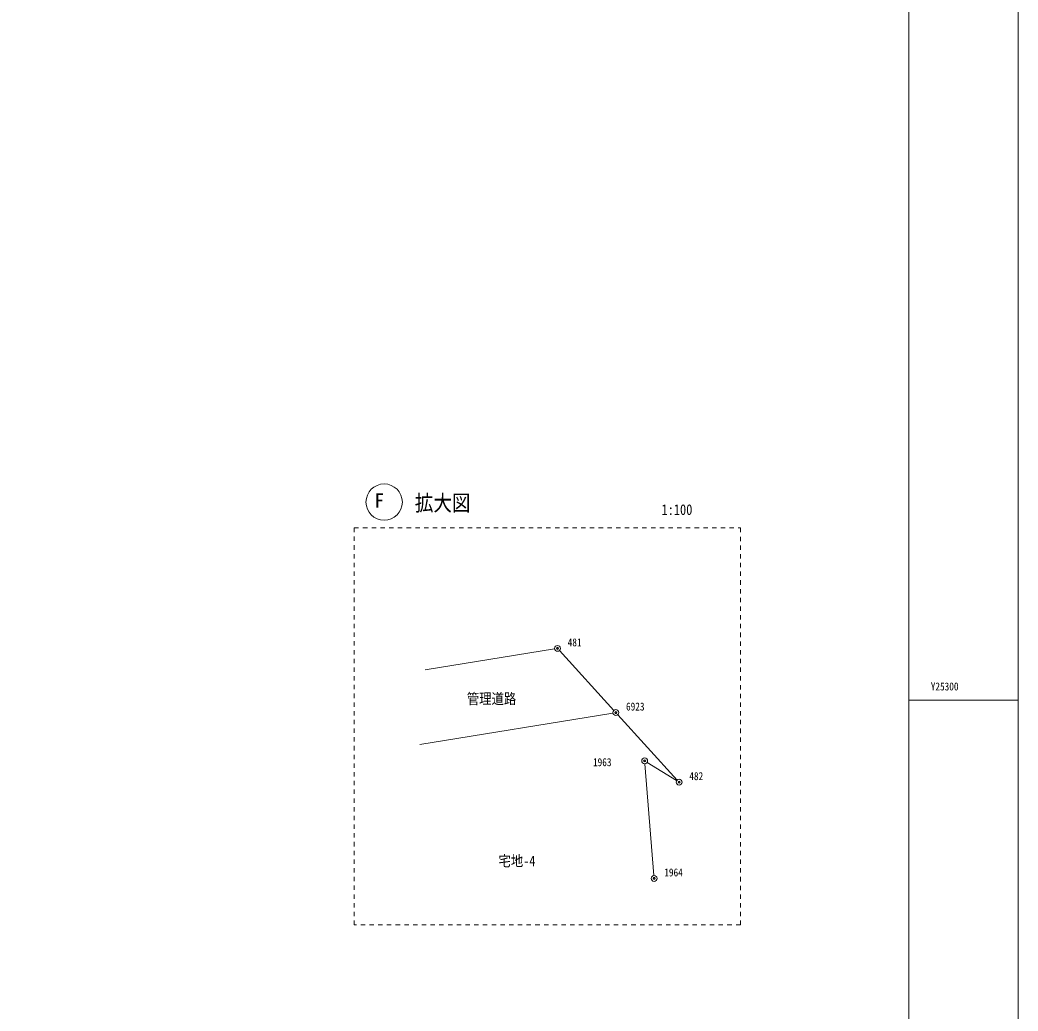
# Model space of a CAD drawing. Units: millimetres, scale not verified. Extents: x -26 to 817, y -26 to 570.
# Drawn here: x 668.8 to 806, y 234.8 to 371.1 of the extents above; entities that cross this region are included whole.
import ezdxf
from ezdxf.enums import TextEntityAlignment as Align

# ---------------------------------------------------------------- set-up
doc = ezdxf.new("R2010")
doc.units = ezdxf.units.MM
doc.header["$LTSCALE"] = 0.6
doc.header["$PDMODE"] = 32
doc.header["$PDSIZE"] = 0.3
doc.linetypes.add('USER1', pattern=[2, 1, -1])
for name, color, linetype, lineweight in [('0-0_0', 7, 'Continuous', 18), ('0-1_HOJOSO', 1, 'Continuous', 18), ('0-2_LAYER001', 3, 'Continuous', 18), ('0-3_LAYER002', 2, 'Continuous', 18), ('0-4_LAYER003', 8, 'Continuous', 18), ('0-5_LAYER004', 7, 'Continuous', 18), ('0-7_LAYER006', 2, 'Continuous', 18)]:
    doc.layers.add(name, color=color, linetype=linetype, lineweight=lineweight)
doc.styles.add('ＭＳ ゴシック', font='')
doc.styles.get('ＭＳ ゴシック').set_extended_font_data('MS Gothic')

# ---------------------------------------------------------------- blocks, each defined once
blk = doc.blocks.new('JEC-PLOTMK3')
at = {"layer": '0-0_0'}
blk.add_circle((0, 0), 0.5, dxfattribs=at)
blk.add_point((0, 0), dxfattribs=at)
blk = doc.blocks.new('JEC-CSTRNG49')
at = {"layer": '0-0_0'}
blk.add_circle((0, 0), 2.5, dxfattribs=at)
at = {"layer": '0-0_0', "style": 'ＭＳ ゴシック'}
blk.add_text('F', height=1.944, dxfattribs=at).set_placement((-1.3258, -1.3258), align=Align.BOTTOM_LEFT)

msp = doc.modelspace()

# ---------------------------------------------------------------- linework, layer by layer
at = {"layer": '0-1_HOJOSO'}
msp.add_lwpolyline([(0, 544), (0, 0), (791, 0), (791, 544)], close=True, dxfattribs=at)
at = {"layer": '0-2_LAYER001', "color": 7}
msp.add_lwpolyline([(-15, -15), (806, -15), (806, 559), (-15, 559)], close=True, dxfattribs=at)
at = {"layer": '0-2_LAYER001', "color": 1, "linetype": 'USER1'}
msp.add_lwpolyline([(714.7399, 246.6314), (714.7399, 301.2174), (767.8303, 301.2174), (767.8303, 246.6314)], close=True, dxfattribs=at)
at = {"layer": '0-3_LAYER002'}
msp.add_lwpolyline([(0, 0), (791, 0), (791, 544), (0, 544)], close=True, dxfattribs=at)
at = {"layer": '0-4_LAYER003'}
msp.add_line((791, 277.5406), (806, 277.5406), dxfattribs=at)
at = {"layer": '0-7_LAYER006'}
for p, q in [((724.495, 281.7059), (742.2896, 284.594)), ((742.9534, 284.362), (750.4355, 276.1242)), ((723.7329, 271.4462), (750.3096, 275.7639)), ((750.9735, 275.5321), (759.1353, 266.5541)), ((759.0642, 266.4684), (755.0047, 268.9778)), ((754.6965, 268.7894), (755.9323, 253.4168))]:
    msp.add_line(p, q, dxfattribs=at)

# ---------------------------------------------------------------- block references
at = {"layer": '0-2_LAYER001'}
msp.add_blockref('JEC-CSTRNG49', (718.8495, 304.7687), dxfattribs=at)
at = {"layer": '0-5_LAYER004', "xscale": 0.8, "yscale": 0.8}
for p in [(742.6844, 284.6581), (750.7044, 275.8281), (754.6644, 269.1881), (759.4044, 266.2581), (755.9644, 253.0181)]:
    msp.add_blockref('JEC-PLOTMK3', p, dxfattribs=at)

# ---------------------------------------------------------------- texts
at = {"layer": '0-2_LAYER001', "color": 7, "style": 'ＭＳ ゴシック', "width": 0.85}
for s, height, p in [('拡大図', 2.199, (723.0698, 302.9043)), ('1:100', 1.466, (756.9848, 302.5653))]:
    msp.add_text(s, height=height, dxfattribs=at).set_placement(p, align=Align.BOTTOM_LEFT)
at = {"layer": '0-4_LAYER003', "color": 7, "style": 'ＭＳ ゴシック', "width": 0.85}
msp.add_text('Y25300', height=1.1, dxfattribs=at).set_placement((794, 278.5406), align=Align.BOTTOM_LEFT)
at = {"layer": '0-5_LAYER004', "style": 'ＭＳ ゴシック', "width": 0.85}
for s, p in [('481', (744.0844, 284.6081)), ('6923', (752.1044, 275.7781)), ('1963', (747.5611, 268.1264)), ('482', (760.8044, 266.2081)), ('1964', (757.3644, 252.9681))]:
    msp.add_text(s, height=1.1, dxfattribs=at).set_placement(p, align=Align.BOTTOM_LEFT)
at = {"layer": '0-7_LAYER006', "color": 7, "style": 'ＭＳ ゴシック', "width": 0.85}
for s, p in [('管理道路', (730.2143, 276.564)), ('宅地-4', (734.5643, 254.2605))]:
    msp.add_text(s, height=1.466, dxfattribs=at).set_placement(p, align=Align.BOTTOM_LEFT)

doc.saveas('drawing.dxf')
